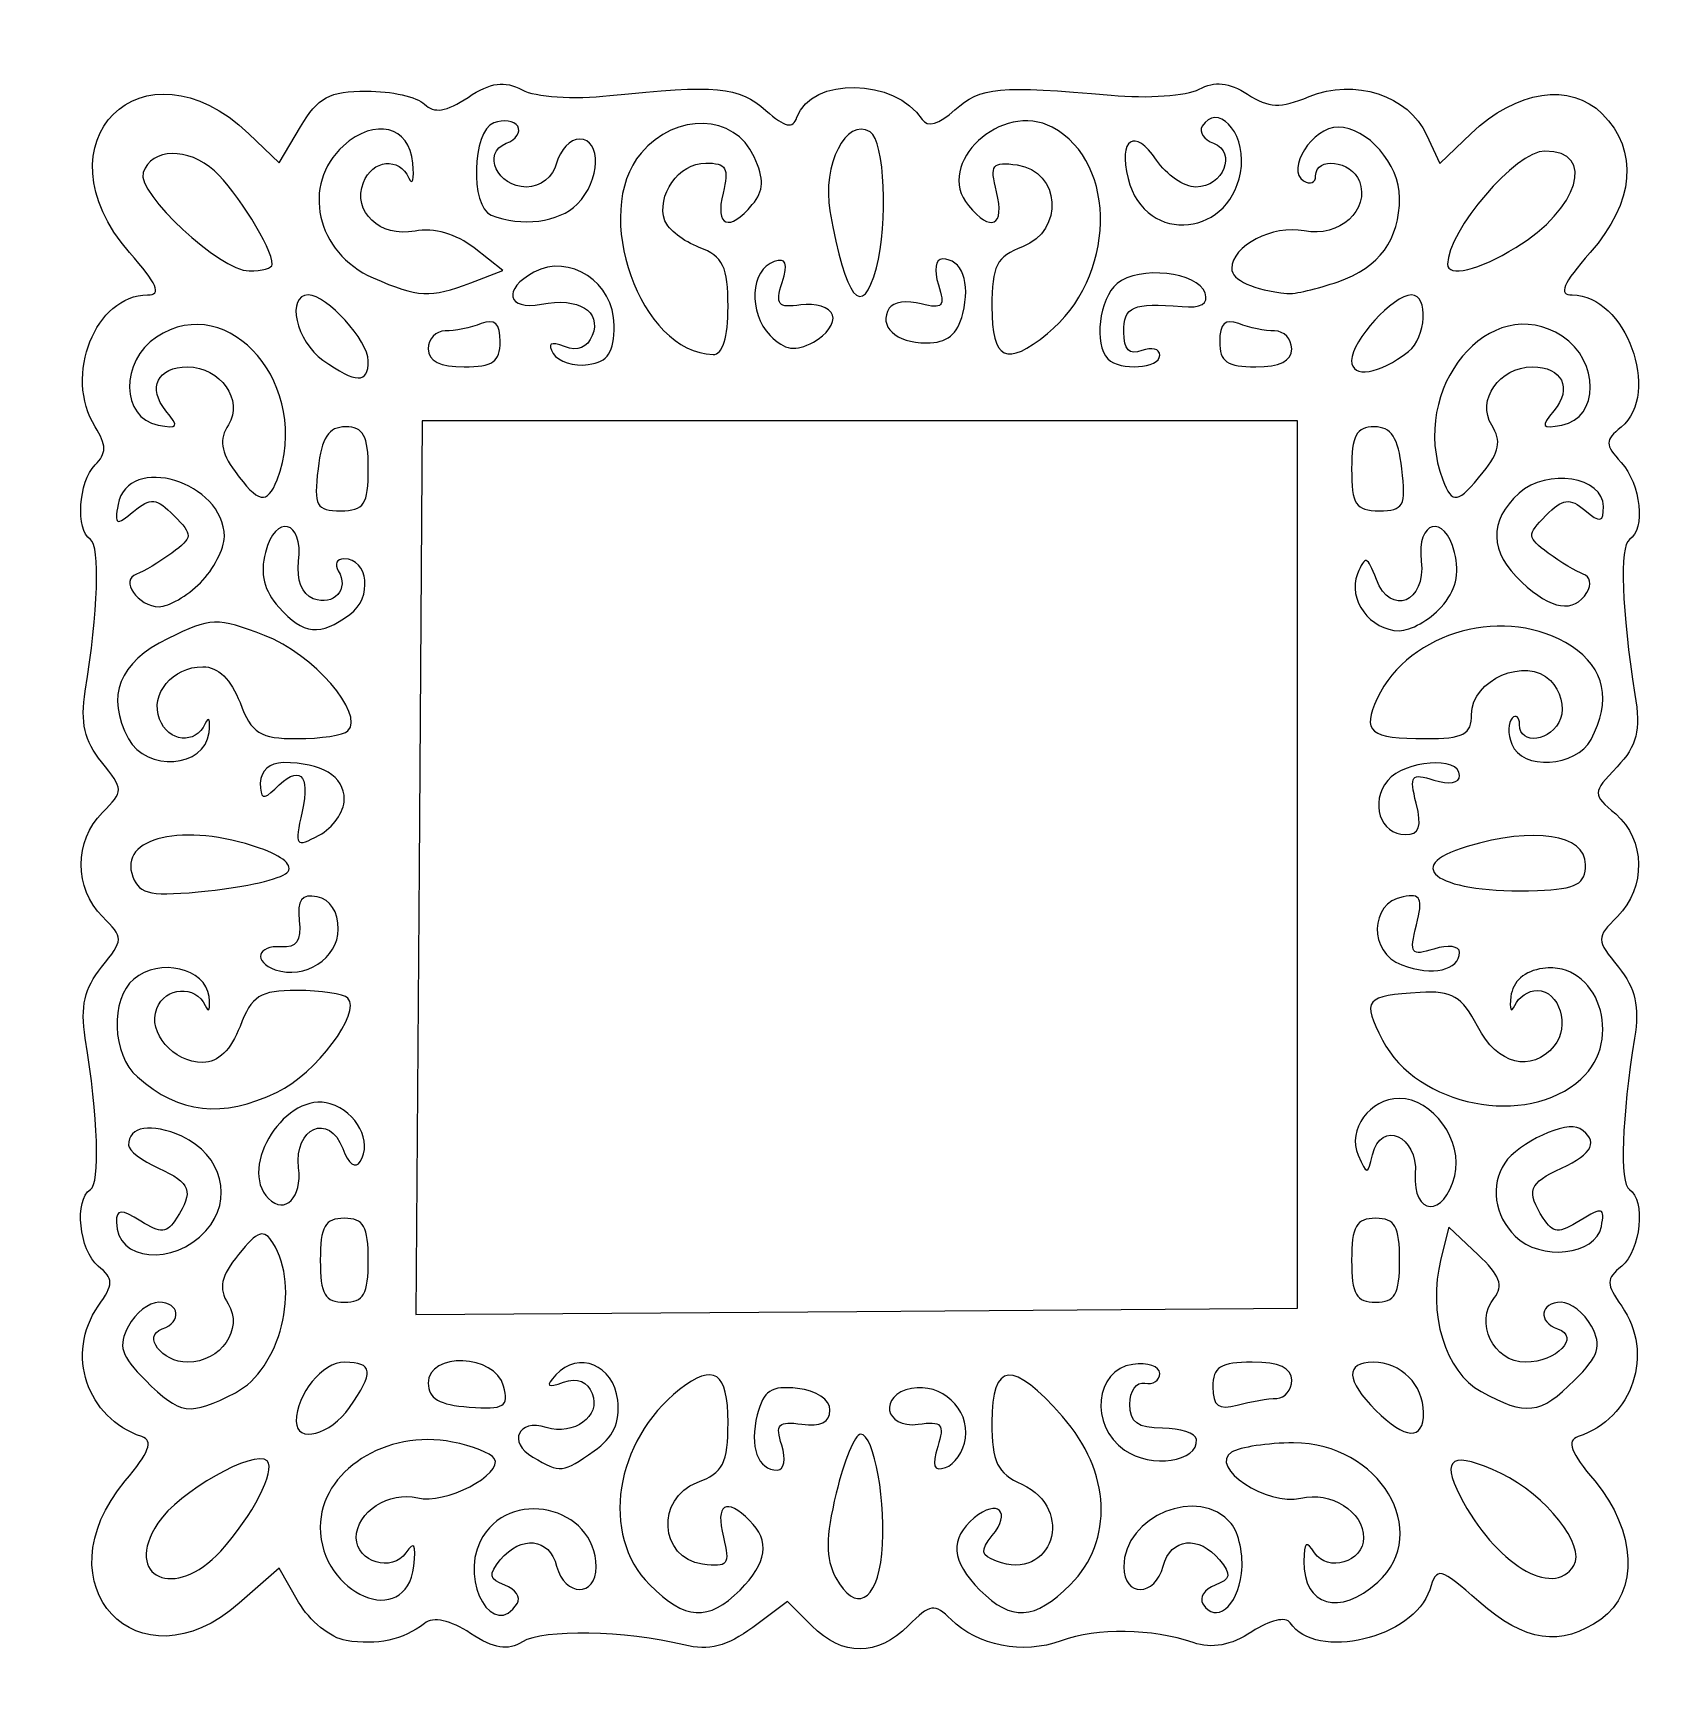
# Model space of a CAD drawing. Extents: x 3 to 159, y 5 to 166.
# Drawn here: x 2.84 to 50.75, y 53.46 to 102.26 of the extents above; entities that cross this region are included whole.
import ezdxf

# ---------------------------------------------------------------- set-up
doc = ezdxf.new("R2010")
doc.units = 0
doc.layers.get('0').update_dxf_attribs({"linetype": 'CONTINUOUS'})

msp = doc.modelspace()

# ---------------------------------------------------------------- linework, layer by layer
at = {"color": 7}
for points in [[(9.186948, 99.298128), (10.083615, 98.44573), (10.706196, 99.499679)], [(43.832481, 99.26656), (44.217929, 98.4206), (45.140478, 99.304456)], [(15.7152, 94.915487), (16.659667, 95.274572), (15.814387, 95.93947)], [(45.345466, 66.321477), (44.485856, 67.129038), (44.252713, 66.200123)], [(10.649877, 56.101528), (10.076802, 57.100052), (8.906683, 56.072672)], [(25.746697, 55.404131), (25.035071, 56.11576), (24.009911, 55.357826)]]:
    msp.add_lwpolyline(points, dxfattribs=at)
for points in [[(38.383578, 98.343768)], [(18.848412, 97.227435)], [(46.455957, 95.949955)], [(9.877777, 95.455864)], [(27.647093, 95.350153)], [(15.7152, 94.915487)], [(41.229807, 94.946285)], [(23.283334, 94.212354)], [(26.358784, 93.962924)], [(30.18899, 94.007183)], [(19.931944, 93.66404)], [(32.678849, 93.417721)], [(16.580554, 93.183035)], [(35.983333, 92.781443)], [(39.86389, 92.968903)], [(43.303473, 92.890472)], [(12.700001, 92.616123)], [(40.040277, 77.799457), (40.040277, 90.852236), (27.16389, 90.852236), (14.287501, 90.852236), (14.195007, 77.706913), (14.102514, 64.561588), (27.071397, 64.654136), (40.040277, 64.74668)], [(12.700001, 89.441123)], [(43.105843, 89.441123)], [(45.496972, 89.338343)], [(10.016424, 89.117199)], [(7.761111, 86.089736)], [(48.548584, 85.80433)], [(12.160727, 85.156776)], [(44.260746, 85.369966)], [(8.016457, 81.680013)], [(48.670906, 81.480432)], [(11.994444, 79.714402)], [(43.526739, 79.602367)], [(48.506944, 77.799457)], [(10.307535, 77.558937)], [(11.818054, 75.894761)], [(44.802777, 75.215141)], [(48.374311, 71.489054)], [(10.01635, 71.102381)], [(10.6522, 68.877439)], [(44.661479, 68.641463)], [(7.924636, 67.025523)], [(48.974957, 67.149689)], [(12.700001, 66.15779)], [(43.03889, 66.15779)], [(48.183877, 62.627653)], [(8.792123, 62.263107)], [(16.682022, 62.456491)], [(39.422917, 62.096031)], [(12.150829, 61.826566)], [(43.744444, 61.677513)], [(19.344424, 60.547456)], [(24.862044, 60.717427)], [(30.267719, 60.924625)], [(37.061174, 60.883591)], [(8.361088, 57.60293)], [(14.038252, 57.161957)], [(27.808414, 57.518202)], [(48.163755, 57.177472)], [(33.353536, 56.616756)], [(38.390076, 56.945903)], [(42.393751, 56.687469)], [(23.636111, 56.456403)], [(17.086877, 56.066671)], [(12.049663, 54.970225)]]:
    msp.add_lwpolyline(points, close=True, dxfattribs=at)
for points in [[(5.680988, 95.8034), (2.842803, 99.035918), (6.074313, 102.257079), (9.186948, 99.298128)], [(10.706196, 99.499679), (11.221009, 100.371185), (11.557379, 100.553623), (12.649388, 100.553623)], [(12.649388, 100.553623), (13.375725, 100.553623), (14.14353, 100.380096), (14.35562, 100.168004)], [(15.637241, 100.369463), (16.315034, 100.813571), (16.701125, 100.866699), (17.222605, 100.587612)], [(17.222605, 100.587612), (17.609064, 100.380784), (18.743277, 100.307074), (19.803899, 100.41986)], [(19.803899, 100.41986), (22.919754, 100.751193), (23.609851, 100.686116), (24.397941, 99.986653)], [(25.312148, 99.78267), (25.731373, 100.983963), (28.200869, 100.942664), (28.994436, 99.721091)], [(29.95984, 100.000681), (30.704054, 100.674189), (31.262061, 100.726184), (34.558383, 100.429182)], [(34.558383, 100.429182), (35.617923, 100.333717), (36.779507, 100.413307), (37.139679, 100.606079)], [(37.139679, 100.606079), (37.606436, 100.855878), (38.015736, 100.813576), (38.56463, 100.458807)], [(40.373758, 100.391367), (41.712081, 100.945606), (43.303224, 100.428152), (43.832481, 99.26656)], [(45.140478, 99.304456), (46.471478, 100.579634), (48.064899, 100.819281), (48.999362, 99.884817)], [(14.35562, 100.168004), (14.634597, 99.889027), (14.989033, 99.944743), (15.637241, 100.369463)], [(32.823346, 99.487254), (31.336713, 100.282878), (29.33228, 98.415128), (30.352939, 97.185305)], [(38.383578, 98.343768), (38.487723, 99.375124), (37.662837, 100.214964), (37.231381, 99.516848)], [(38.56463, 100.458807), (39.190877, 100.054042), (39.528803, 100.041443), (40.373758, 100.391367)], [(14.013659, 98.433353), (13.915438, 99.526275), (12.894218, 99.780405), (11.968197, 98.942372)], [(16.392869, 99.61853), (15.753805, 99.373296), (15.691012, 97.158881), (16.315971, 96.906707)], [(17.096399, 99.516848), (16.994286, 99.682072), (16.677696, 99.727827), (16.392869, 99.61853)], [(24.048318, 98.623792), (23.475929, 99.880047), (21.752127, 99.935498), (20.725694, 98.730673)], [(24.397941, 99.986653), (24.96814, 99.480579), (25.18949, 99.431192), (25.312148, 99.78267)], [(27.463149, 99.351978), (26.760585, 99.786183), (26.045557, 98.379127), (26.281071, 97.025846)], [(28.994436, 99.721091), (29.152667, 99.477518), (29.489561, 99.575086), (29.95984, 100.000681)], [(48.999362, 99.884817), (50.080884, 98.803296), (49.949949, 97.287617), (48.646789, 95.8034)], [(16.760865, 99.016444), (17.047523, 99.126445), (17.198513, 99.351626), (17.096399, 99.516848)], [(18.914756, 99.142513), (18.646344, 99.142513), (18.343706, 98.825013), (18.242228, 98.436957)], [(18.848412, 97.227435), (19.533236, 97.912256), (19.575855, 99.142513), (18.914756, 99.142513)], [(27.647093, 95.350153), (28.004111, 96.682362), (27.893632, 99.085924), (27.463149, 99.351978)], [(32.678849, 93.417721), (34.694037, 95.050083), (34.774809, 98.442862), (32.823346, 99.487254)], [(35.888536, 98.525153), (35.249107, 99.476269), (34.756487, 99.156398), (35.051354, 97.98155)], [(37.231381, 99.516848), (37.129265, 99.351626), (37.280257, 99.126445), (37.56691, 99.016444)], [(41.232738, 99.49529), (40.478136, 99.49529), (39.675202, 98.242435), (40.215714, 97.90838)], [(43.03889, 97.41585), (43.03889, 98.395533), (42.083665, 99.49529), (41.232738, 99.49529)], [(8.176253, 98.204128), (7.398613, 98.907883), (6.322272, 98.884224), (6.08048, 98.158062)], [(11.968197, 98.942372), (10.712657, 97.806121), (11.166079, 95.789279), (12.840992, 95.060148)], [(12.555268, 97.863075), (12.815965, 98.542446), (13.617131, 98.621863), (13.896065, 97.995986)], [(17.356882, 97.731403), (16.499012, 97.731403), (16.032613, 98.736989), (16.760865, 99.016444)], [(20.725694, 98.730673), (19.231634, 96.976943), (20.703469, 92.855272), (22.842361, 92.803242)], [(23.997558, 97.212682), (24.339995, 97.625294), (24.351941, 97.957412), (24.048318, 98.623792)], [(37.56691, 99.016444), (38.260097, 98.750443), (37.847767, 97.731403), (37.04695, 97.731403)], [(40.569444, 98.06336), (40.569444, 98.6375), (41.623329, 98.506254), (41.854705, 97.9033)], [(47.312898, 98.789736), (46.464276, 98.789736), (44.45, 96.448084), (44.45, 95.461537)], [(46.455957, 95.949955), (48.316301, 97.084287), (48.830939, 98.789736), (47.312898, 98.789736)], [(6.08048, 98.158062), (5.877547, 97.548599), (8.338487, 95.261957), (9.197341, 95.261957)], [(9.877777, 95.455864), (9.877777, 95.920938), (8.831112, 97.611488), (8.176253, 98.204128)], [(13.896065, 97.995986), (14.004158, 97.75345), (14.057075, 97.950266), (14.013659, 98.433353)], [(18.242228, 98.436957), (18.135828, 98.030086), (17.761033, 97.731403), (17.356882, 97.731403)], [(21.427724, 96.738466), (21.161394, 97.483806), (21.835203, 98.436957), (22.628435, 98.436957)], [(22.628435, 98.436957), (23.232423, 98.436957), (23.321265, 98.283334), (23.138467, 97.555013)], [(31.181643, 97.585567), (30.978642, 98.394388), (31.048018, 98.484571), (31.792283, 98.379317)], [(31.792283, 98.379317), (33.06458, 98.199382), (33.179652, 96.444004), (31.949805, 95.976416)], [(35.051354, 97.98155), (35.556171, 95.970198), (38.172612, 96.254607), (38.383578, 98.343768)], [(37.04695, 97.731403), (36.70332, 97.731403), (36.182035, 98.08859), (35.888536, 98.525153)], [(14.077681, 96.433963), (13.044094, 96.23638), (12.225809, 97.004518), (12.555268, 97.863075)], [(40.215714, 97.90838), (40.410265, 97.78814), (40.569444, 97.857879), (40.569444, 98.06336)], [(41.854705, 97.9033), (42.178076, 97.060613), (41.264806, 96.234247), (40.236426, 96.439011)], [(16.315971, 96.906707), (17.205815, 96.547646), (18.308246, 96.687267), (18.848412, 97.227435)], [(23.138467, 97.555013), (22.89024, 96.56599), (23.319045, 96.395122), (23.997558, 97.212682)], [(30.352939, 97.185305), (31.018636, 96.383192), (31.433167, 96.58341), (31.181643, 97.585567)], [(41.229807, 94.946285), (42.445154, 95.369959), (43.03889, 96.180463), (43.03889, 97.41585)], [(22.438387, 95.953448), (21.973665, 96.130134), (21.518867, 96.48339), (21.427724, 96.738466)], [(26.281071, 97.025846), (26.735365, 94.415435), (27.233004, 93.804981), (27.647093, 95.350153)], [(40.236426, 96.439011), (39.307032, 96.624069), (38.1, 96.001528), (38.1, 95.337127)], [(15.814387, 95.93947), (15.289393, 96.352431), (14.631337, 96.539799), (14.077681, 96.433963)], [(6.210155, 94.556403), (6.629451, 94.556403), (6.492495, 94.879147), (5.680988, 95.8034)], [(19.931944, 93.66404), (19.931944, 94.921742), (18.623188, 95.788739), (17.573036, 95.226714)], [(23.283334, 94.212354), (23.283334, 95.385673), (23.136625, 95.687975), (22.438387, 95.953448)], [(24.875292, 94.923226), (25.0551, 95.489757), (24.99269, 95.655831), (24.643271, 95.540645)], [(31.949805, 95.976416), (31.184826, 95.68557), (31.044444, 95.412044), (31.044444, 94.212354)], [(44.45, 95.461537), (44.45, 95.060066), (45.359825, 95.281594), (46.455957, 95.949955)], [(48.646789, 95.8034), (47.835283, 94.879147), (47.698324, 94.556403), (48.117622, 94.556403)], [(9.197341, 95.261957), (9.57158, 95.261957), (9.877777, 95.349216), (9.877777, 95.455864)], [(17.573036, 95.226714), (16.639035, 94.726853), (16.786747, 94.09335), (17.792473, 94.285607)], [(24.643271, 95.540645), (23.937175, 95.307888), (23.866592, 94.023537), (24.52378, 93.366352)], [(29.58874, 95.614736), (29.385461, 95.614736), (29.336005, 95.29023), (29.473337, 94.85753)], [(30.18899, 94.007183), (30.420882, 94.931111), (30.165627, 95.614736), (29.58874, 95.614736)], [(37.318588, 94.614169), (37.113528, 95.238046), (35.369725, 95.424659), (34.727277, 94.891474)], [(38.1, 95.337127), (38.1, 94.992724), (38.740247, 94.700892), (39.723052, 94.597323)], [(10.016424, 89.117199), (11.063836, 91.846712), (8.626597, 94.730229), (6.467732, 93.315687)], [(12.840992, 95.060148), (14.181749, 94.47648), (14.516249, 94.459645), (15.7152, 94.915487)], [(25.422842, 94.264125), (24.748795, 94.16569), (24.666353, 94.264919), (24.875292, 94.923226)], [(29.473337, 94.85753), (29.677212, 94.21518), (29.600607, 94.129894), (28.968295, 94.295243)], [(34.727277, 94.891474), (34.204831, 94.457882), (34.0369, 93.092648), (34.454629, 92.674922)], [(39.723052, 94.597323), (39.936632, 94.574807), (40.614671, 94.731848), (41.229807, 94.946285)], [(47.820583, 93.341526), (45.711832, 94.723233), (43.282343, 91.798693), (44.311329, 89.117199)], [(4.665473, 90.679865), (3.72967, 92.178322), (4.677273, 94.556403), (6.210155, 94.556403)], [(10.936111, 94.556403), (10.273832, 94.556403), (10.581476, 93.186602), (11.367384, 92.636126)], [(12.700001, 92.616123), (12.700001, 93.211288), (11.47717, 94.556403), (10.936111, 94.556403)], [(17.792473, 94.285607), (18.89033, 94.495477), (19.566044, 94.079597), (19.29115, 93.36323)], [(22.842361, 92.803242), (23.123872, 92.796389), (23.283334, 93.305945), (23.283334, 94.212354)], [(26.358784, 93.962924), (26.280452, 94.192325), (25.859278, 94.327866), (25.422842, 94.264125)], [(28.968295, 94.295243), (28.558342, 94.40245), (28.134022, 94.346318), (28.025365, 94.170505)], [(31.044444, 94.212354), (31.044444, 92.641703), (31.467137, 92.436193), (32.678849, 93.417721)], [(34.925, 93.460324), (34.925, 94.220916), (35.182479, 94.333788), (36.640233, 94.212246)], [(36.640233, 94.212246), (37.197146, 94.165809), (37.422137, 94.299117), (37.318588, 94.614169)], [(43.391667, 94.556403), (42.855465, 94.556403), (41.627777, 93.213653), (41.627777, 92.627193)], [(43.303473, 92.890472), (43.828602, 93.296801), (43.895285, 94.556403), (43.391667, 94.556403)], [(48.117622, 94.556403), (49.681508, 94.556403), (50.752817, 91.661417), (49.556376, 90.668459)], [(16.022535, 93.712202), (15.715626, 93.594425), (15.239376, 93.498069), (14.964202, 93.498069)], [(16.580554, 93.183035), (16.580554, 93.715888), (16.422569, 93.865708), (16.022535, 93.712202)], [(25.798714, 93.169875), (26.185085, 93.376652), (26.437117, 93.733527), (26.358784, 93.962924)], [(28.025365, 94.170505), (27.6943, 93.634833), (28.216162, 93.14529), (29.118266, 93.14529)], [(29.118266, 93.14529), (29.730115, 93.14529), (30.034079, 93.389971), (30.18899, 94.007183)], [(38.305243, 93.712202), (37.905211, 93.865708), (37.747223, 93.71588), (37.747223, 93.183035)], [(39.363576, 93.498069), (39.088401, 93.498069), (38.612151, 93.594425), (38.305243, 93.712202)], [(6.467732, 93.315687), (5.395704, 92.613266), (5.426475, 90.933183), (6.515159, 90.726368)], [(14.964202, 93.498069), (14.68903, 93.498069), (14.463888, 93.259944), (14.463888, 92.968903)], [(19.29115, 93.36323), (19.155022, 93.00849), (18.857445, 92.888546), (18.476315, 93.0348)], [(19.171481, 92.507755), (19.755253, 92.590945), (19.931944, 92.859603), (19.931944, 93.66404)], [(24.52378, 93.366352), (24.966155, 92.923979), (25.255834, 92.879336), (25.798714, 93.169875)], [(35.454167, 92.920087), (35.086978, 92.779186), (34.925, 92.944535), (34.925, 93.460324)], [(39.86389, 92.968903), (39.86389, 93.259944), (39.638745, 93.498069), (39.363576, 93.498069)], [(47.812619, 90.726368), (48.924157, 90.937527), (48.929279, 92.615097), (47.820583, 93.341526)], [(14.463888, 92.968903), (14.463888, 92.616123), (14.816667, 92.439736), (15.522221, 92.439736)], [(15.522221, 92.439736), (16.363284, 92.439736), (16.580554, 92.592332), (16.580554, 93.183035)], [(18.476315, 93.0348), (18.057059, 93.195685), (17.956642, 93.134587), (18.143472, 92.832288)], [(18.143472, 92.832288), (18.290623, 92.594192), (18.753228, 92.448152), (19.171481, 92.507755)], [(34.454629, 92.674922), (34.81523, 92.314318), (35.983333, 92.395715), (35.983333, 92.781443)], [(35.983333, 92.781443), (35.983333, 92.969379), (35.745208, 93.03177), (35.454167, 92.920087)], [(37.747223, 93.183035), (37.747223, 92.592332), (37.964494, 92.439736), (38.805556, 92.439736)], [(38.805556, 92.439736), (39.51111, 92.439736), (39.86389, 92.616123), (39.86389, 92.968903)], [(41.627777, 92.627193), (41.627777, 92.091103), (42.434116, 92.217788), (43.303473, 92.890472)], [(6.749371, 91.148871), (6.195905, 91.815756), (6.503618, 92.439736), (7.385958, 92.439736)], [(7.385958, 92.439736), (8.348356, 92.439736), (9.039498, 91.456346), (8.58429, 90.734692)], [(11.367384, 92.636126), (12.350788, 91.947325), (12.700001, 91.942081), (12.700001, 92.616123)], [(45.75116, 90.720807), (45.290221, 91.458889), (45.969629, 92.439736), (46.941822, 92.439736)], [(46.941822, 92.439736), (47.82416, 92.439736), (48.13187, 91.815756), (47.578404, 91.148871)], [(6.515159, 90.726368), (7.110196, 90.613331), (7.14369, 90.673748), (6.749371, 91.148871)], [(47.578404, 91.148871), (47.184088, 90.673748), (47.217581, 90.613331), (47.812619, 90.726368)], [(4.665473, 89.555762), (5.00647, 89.896762), (5.00647, 90.133839), (4.665473, 90.679865)], [(8.58429, 90.734692), (8.3092, 90.298582), (8.359942, 89.945321), (8.781138, 89.364241)], [(12.033042, 90.675846), (11.533442, 90.675846), (11.329909, 90.366017), (11.221935, 89.441123)], [(12.700001, 89.441123), (12.700001, 90.416843), (12.560094, 90.675846), (12.033042, 90.675846)], [(42.294736, 90.675846), (41.767683, 90.675846), (41.627777, 90.416843), (41.627777, 89.441123)], [(43.105843, 89.441123), (42.997869, 90.366017), (42.794335, 90.675846), (42.294736, 90.675846)], [(45.496999, 89.338343), (45.978035, 89.932396), (46.038418, 90.260839), (45.75116, 90.720807)], [(49.556376, 90.668459), (49.074141, 90.26824), (49.074141, 90.160213), (49.556376, 89.627348)], [(8.466667, 87.44617), (8.466667, 89.057922), (5.63349, 89.917564), (5.342777, 88.394019)], [(4.526286, 87.361432), (4.084239, 87.634633), (4.174983, 89.065275), (4.665473, 89.555762)], [(8.781138, 89.364241), (9.460069, 88.427586), (9.731002, 88.373402), (10.016424, 89.117199)], [(11.221935, 89.441123), (11.094112, 88.346232), (11.169643, 88.206403), (11.888894, 88.206403)], [(11.888894, 88.206403), (12.580687, 88.206403), (12.700001, 88.388029), (12.700001, 89.441123)], [(41.627777, 89.441123), (41.627777, 88.388029), (41.747091, 88.206403), (42.438884, 88.206403)], [(42.438884, 88.206403), (43.158135, 88.206403), (43.233665, 88.346232), (43.105843, 89.441123)], [(44.311329, 89.117199), (44.59329, 88.382419), (44.745976, 88.410899), (45.496972, 89.338343)], [(49.03611, 88.332874), (49.03611, 89.206575), (47.375188, 89.467272), (46.552453, 88.722703)], [(49.556376, 89.627348), (50.13547, 88.987458), (50.279414, 87.656802), (49.801494, 87.361432)], [(5.342777, 88.394019), (5.22618, 87.782979), (5.280769, 87.758188), (5.79785, 88.187326)], [(5.79785, 88.187326), (6.303153, 88.606691), (6.469359, 88.589755), (6.985067, 88.066343)], [(46.552453, 88.722703), (45.648719, 87.904836), (45.676778, 86.994508), (46.633186, 86.103479)], [(47.342711, 88.066343), (47.838913, 88.569956), (48.036715, 88.596658), (48.489238, 88.221095)], [(48.489238, 88.221095), (48.944543, 87.843225), (49.03611, 87.861942), (49.03611, 88.332874)], [(6.985067, 88.066343), (7.549624, 87.493345), (7.545661, 87.428761), (6.917333, 86.962843)], [(10.6522, 86.721476), (10.796734, 87.923481), (9.964421, 88.145279), (9.672588, 86.982525)], [(44.65519, 86.982525), (44.363357, 88.145279), (43.531041, 87.923481), (43.675578, 86.721476)], [(47.410444, 86.962843), (46.782114, 87.428761), (46.778153, 87.493345), (47.342711, 88.066343)], [(4.376757, 82.902356), (4.754973, 85.226848), (4.820458, 87.179624), (4.526286, 87.361432)], [(7.761111, 86.089736), (8.149167, 86.47779), (8.466667, 87.088189), (8.466667, 87.44617)], [(49.801494, 87.361432), (49.504412, 87.177824), (49.572429, 85.251721), (49.962403, 82.804863)], [(6.917333, 86.962843), (6.550269, 86.690652), (6.0856, 86.413176), (5.884736, 86.346223)], [(9.672588, 86.982525), (9.512547, 86.344868), (9.633959, 85.848502), (10.067031, 85.369966)], [(42.355124, 86.183803), (42.083141, 86.888936), (42.024842, 86.90637), (41.800031, 86.349827)], [(44.260746, 85.369966), (44.693819, 85.848502), (44.815231, 86.344868), (44.65519, 86.982525)], [(48.443041, 86.346223), (48.242178, 86.413176), (47.777508, 86.690652), (47.410444, 86.962843)], [(11.081872, 85.621138), (10.750273, 85.748384), (10.585826, 86.169508), (10.6522, 86.721476)], [(11.818054, 86.442513), (12.149998, 85.905417), (11.687062, 85.388902), (11.081872, 85.621138)], [(11.984697, 86.79529), (11.773128, 86.79529), (11.69814, 86.63654), (11.818054, 86.442513)], [(12.160727, 85.156776), (12.834975, 85.6498), (12.711912, 86.79529), (11.984697, 86.79529)], [(43.675578, 86.721476), (43.820395, 85.517159), (42.776259, 85.092003), (42.355124, 86.183803)], [(5.884736, 86.346223), (5.378202, 86.177377), (5.924405, 85.38418), (6.547208, 85.38418)], [(6.547208, 85.38418), (6.826798, 85.38418), (7.373054, 85.70168), (7.761111, 86.089736)], [(41.800031, 86.349827), (41.498922, 85.604384), (42.178819, 84.678623), (43.027409, 84.678623)], [(46.633186, 86.103479), (47.50616, 85.290181), (48.167033, 85.186967), (48.548584, 85.80433)], [(48.548584, 85.80433), (48.6914, 86.035414), (48.643908, 86.279265), (48.443041, 86.346223)], [(48.093725, 84.221503), (46.212466, 85.454149), (43.306712, 84.672781), (42.381054, 82.685348)], [(9.647381, 84.541611), (8.248468, 85.075858), (8.075936, 85.070503), (6.812926, 84.453584)], [(10.067031, 85.369966), (10.804732, 84.554814), (11.272372, 84.507194), (12.160727, 85.156776)], [(43.027409, 84.678623), (43.361634, 84.678623), (43.916634, 84.989728), (44.260746, 85.369966)], [(6.812926, 84.453584), (5.355998, 83.741945), (4.969698, 82.7644), (5.646021, 81.500678)], [(12.102741, 81.729514), (12.609196, 82.235966), (11.070633, 83.998067), (9.647381, 84.541611)], [(45.155556, 82.216744), (45.155556, 83.237697), (46.761165, 83.929762), (47.474603, 83.216321)], [(48.670922, 81.480432), (49.28308, 82.624261), (49.083275, 83.57312), (48.093725, 84.221503)], [(6.558045, 82.077504), (6.275557, 82.81366), (6.943175, 83.62029), (7.834951, 83.62029)], [(7.834951, 83.62029), (8.280996, 83.62029), (8.670309, 83.243147), (8.927431, 82.561957)], [(47.474603, 83.216321), (47.771412, 82.919512), (47.904, 82.427405), (47.776609, 82.095422)], [(4.852459, 80.817199), (4.349774, 81.437991), (4.226449, 81.978566), (4.376757, 82.902356)], [(8.927431, 82.561957), (9.269789, 81.654944), (9.5092, 81.503623), (10.601879, 81.503623)], [(42.381054, 82.685348), (41.922877, 81.701614), (42.161153, 81.503623), (43.803242, 81.503623)], [(49.962403, 82.804863), (50.13302, 81.734324), (50.025882, 81.29973), (49.436753, 80.67263)], [(7.90188, 81.944596), (7.618736, 81.318941), (6.818773, 81.39806), (6.558045, 82.077504)], [(8.016457, 81.680013), (8.063201, 82.068069), (8.011642, 82.187132), (7.90188, 81.944596)], [(43.803242, 81.503623), (44.925152, 81.503623), (45.155556, 81.625125), (45.155556, 82.216744)], [(46.346695, 82.106799), (46.225714, 81.985818), (46.220729, 81.64186), (46.335609, 81.34245)], [(46.566667, 81.915198), (46.566667, 82.141563), (46.467681, 82.227785), (46.346695, 82.106799)], [(47.776609, 82.095422), (47.519889, 81.426428), (46.566667, 81.284442), (46.566667, 81.915198)], [(5.646021, 81.500678), (6.172373, 80.51718), (7.892056, 80.647281), (8.016457, 81.680013)], [(10.601879, 81.503623), (11.303114, 81.503623), (11.978503, 81.605273), (12.102741, 81.729514)], [(46.335609, 81.34245), (46.633828, 80.565294), (48.231666, 80.659706), (48.670906, 81.480432)], [(4.882206, 79.330272), (5.512182, 79.96025), (5.511316, 80.003549), (4.852459, 80.817199)], [(10.201702, 80.798069), (9.79999, 80.798069), (9.525001, 80.554359), (9.525001, 80.198346)], [(9.948334, 80.021957), (10.679192, 80.752815), (11.001169, 80.486263), (10.7529, 79.355892)], [(11.994444, 79.714402), (11.994444, 80.402168), (11.339489, 80.798069), (10.201702, 80.798069)], [(44.802777, 80.421517), (44.802777, 80.987405), (43.188496, 80.874238), (42.689841, 80.273393)], [(49.436753, 80.67263), (48.700227, 79.888633), (48.700036, 79.882235), (49.395626, 79.286653)], [(9.525001, 80.198346), (9.525001, 79.731896), (9.619073, 79.692698), (9.948334, 80.021957)], [(42.689841, 80.273393), (42.15606, 79.63023), (42.466628, 78.681403), (43.210927, 78.681403)], [(43.526739, 79.602367), (43.321034, 80.421964), (43.378533, 80.497005), (44.049185, 80.284148)], [(44.049185, 80.284148), (44.497501, 80.14186), (44.802777, 80.197508), (44.802777, 80.421517)], [(11.254037, 78.66275), (11.66126, 78.88069), (11.994444, 79.353934), (11.994444, 79.714402)], [(43.210927, 78.681403), (43.624373, 78.681403), (43.701462, 78.906209), (43.526739, 79.602367)], [(4.882206, 76.268641), (4.051425, 77.099422), (4.051425, 78.499491), (4.882206, 79.330272)], [(9.499085, 78.284795), (7.287636, 79.055709), (5.32664, 78.607314), (5.776995, 77.433712)], [(10.7529, 79.355892), (10.528287, 78.333245), (10.558995, 78.290775), (11.254037, 78.66275)], [(49.395626, 79.286653), (50.272016, 78.536266), (50.295479, 77.118546), (49.445574, 76.268641)], [(48.506944, 77.799457), (48.506944, 78.687784), (46.99127, 78.920295), (45.030345, 78.33279)], [(10.307535, 77.558937), (10.511354, 77.762759), (10.20336, 78.039283), (9.499085, 78.284795)], [(45.030345, 78.33279), (42.980655, 77.71869), (44.244559, 76.926728), (47.095833, 77.038557)], [(47.095833, 77.038557), (48.253311, 77.083954), (48.506944, 77.220718), (48.506944, 77.799457)], [(5.776995, 77.433712), (5.975806, 76.915619), (6.320314, 76.85215), (7.99532, 77.025026)], [(7.99532, 77.025026), (9.085951, 77.137591), (10.126446, 77.377848), (10.307535, 77.558937)], [(11.200255, 76.850438), (10.736901, 76.939674), (10.604612, 76.764496), (10.671088, 76.149713)], [(11.818054, 75.894761), (11.818054, 76.411368), (11.581705, 76.776977), (11.200255, 76.850438)], [(43.140969, 76.854256), (42.149787, 76.665299), (42.121741, 75.209445), (43.102263, 74.845018)], [(43.533904, 76.025092), (43.731627, 76.812894), (43.664714, 76.9541), (43.140969, 76.854256)], [(4.852459, 74.781714), (5.511314, 75.595366), (5.512182, 75.638665), (4.882206, 76.268641)], [(10.671088, 76.149713), (10.735276, 75.556086), (10.589454, 75.343528), (10.142361, 75.379011)], [(49.445574, 76.268641), (48.815596, 75.638665), (48.816464, 75.595366), (49.475313, 74.781714)], [(9.965971, 74.705334), (10.825684, 74.4045), (11.818054, 75.041808), (11.818054, 75.894761)], [(44.049185, 75.314765), (43.374244, 75.100548), (43.320465, 75.174684), (43.533904, 76.025092)], [(10.142361, 75.379011), (9.435167, 75.435137), (9.304671, 74.936739), (9.965971, 74.705334)], [(43.102263, 74.845018), (44.000814, 74.511053), (44.802777, 74.685604), (44.802777, 75.215141)], [(44.802777, 75.215141), (44.802777, 75.401485), (44.46366, 75.446316), (44.049185, 75.314765)], [(4.376757, 72.696559), (4.226449, 73.62035), (4.349774, 74.160925), (4.852459, 74.781714)], [(8.01587, 73.918903), (7.915096, 74.749747), (6.562051, 75.063226), (5.801416, 74.431954)], [(47.256062, 74.746154), (46.712092, 74.669052), (46.366126, 74.365922), (46.311907, 73.918903)], [(48.374311, 71.489054), (49.664268, 72.656451), (48.868354, 74.974688), (47.256062, 74.746154)], [(49.475313, 74.781714), (49.977995, 74.160925), (50.10132, 73.62035), (49.951013, 72.696559)], [(5.801416, 74.431954), (5.09968, 73.849563), (5.161217, 72.201614), (5.909027, 71.550168)], [(6.47585, 73.561633), (6.723571, 74.207182), (7.625157, 74.265782), (7.90188, 73.654319)], [(7.90188, 73.654319), (8.011642, 73.411784), (8.062937, 73.530846), (8.01587, 73.918903)], [(10.601879, 74.09529), (9.5092, 74.09529), (9.269789, 73.943969), (8.927431, 73.036957)], [(10.01635, 71.102381), (11.155001, 71.642706), (12.519631, 73.452511), (12.102741, 73.869399)], [(12.102741, 73.869399), (11.978503, 73.993642), (11.303114, 74.09529), (10.601879, 74.09529)], [(43.644746, 74.038508), (42.015937, 73.943456), (41.920657, 73.823303), (42.533845, 72.637528)], [(45.329499, 73.041685), (44.875442, 73.919734), (44.582236, 74.093216), (43.644746, 74.038508)], [(46.311907, 73.918903), (46.264841, 73.530846), (46.316141, 73.411784), (46.425898, 73.654319)], [(46.425898, 73.654319), (46.535657, 73.896852), (46.833375, 74.09529), (47.087486, 74.09529)], [(47.087486, 74.09529), (47.742324, 74.09529), (48.066082, 73.039261), (47.587892, 72.463075)], [(7.834951, 71.978623), (6.962381, 71.978623), (6.206319, 72.859246), (6.47585, 73.561633)], [(8.927431, 73.036957), (8.670309, 72.355768), (8.280996, 71.978623), (7.834951, 71.978623)], [(47.587892, 72.463075), (46.916171, 71.653702), (45.914551, 71.910318), (45.329499, 73.041685)], [(4.526286, 68.237484), (4.820458, 68.419289), (4.754973, 70.372068), (4.376757, 72.696559)], [(42.533845, 72.637528), (43.547551, 70.677241), (46.775812, 70.042431), (48.374311, 71.489054)], [(49.951013, 72.696559), (49.572796, 70.372068), (49.507312, 68.419289), (49.801486, 68.237484)], [(5.909027, 71.550168), (7.155675, 70.464159), (8.388229, 70.329782), (10.01635, 71.102381)], [(11.583795, 70.76227), (10.305217, 71.168075), (8.833157, 68.907504), (9.767533, 67.973125)], [(12.466659, 69.064254), (12.822712, 69.64036), (12.368957, 70.51307), (11.583795, 70.76227)], [(43.027409, 70.92029), (42.163876, 70.92029), (41.494924, 69.99492), (41.819293, 69.249086)], [(44.661479, 68.641449), (44.918376, 69.665006), (44.018261, 70.92029), (43.027409, 70.92029)], [(10.6522, 68.877439), (10.509936, 70.06055), (11.553238, 70.515239), (11.949888, 69.442991)], [(42.241287, 69.26475), (42.488855, 70.306234), (43.579246, 69.819046), (43.501641, 68.701618)], [(48.337848, 70.03384), (47.95271, 70.271868), (46.532374, 69.616365), (46.131096, 69.015396)], [(7.213968, 69.805957), (6.320555, 70.213024), (5.644444, 70.100605), (5.644444, 69.544986)], [(7.924636, 67.025523), (8.748419, 67.93579), (8.409657, 69.261167), (7.213968, 69.805957)], [(47.80139, 68.867811), (48.731943, 69.291801), (48.910505, 69.679918), (48.337848, 70.03384)], [(5.644444, 69.544986), (5.644444, 69.393554), (6.041319, 69.088828), (6.526388, 68.867811)], [(11.949888, 69.442991), (12.117904, 68.988808), (12.325845, 68.836408), (12.466659, 69.064254)], [(6.526388, 68.867811), (7.486989, 68.430135), (7.571897, 68.195791), (7.060917, 67.392513)], [(9.767533, 67.973125), (10.252195, 67.488464), (10.757149, 68.004629), (10.6522, 68.877439)], [(41.819293, 69.249086), (42.075502, 68.659984), (42.097727, 68.660809), (42.241287, 69.26475)], [(46.131096, 69.015396), (45.700974, 68.371228), (45.827527, 67.476494), (46.434629, 66.869392)], [(47.26686, 67.392513), (46.755883, 68.195791), (46.840788, 68.430135), (47.80139, 68.867811)], [(43.501641, 68.701618), (43.415402, 67.459844), (44.35271, 67.411232), (44.661479, 68.641463)], [(4.756016, 65.986782), (4.195263, 66.452165), (4.04349, 67.9391), (4.526286, 68.237484)], [(49.801486, 68.237484), (50.284282, 67.9391), (50.132509, 66.452165), (49.571754, 65.986782)], [(6.007987, 67.307307), (5.423398, 67.669624), (5.291667, 67.664219), (5.291667, 67.277909)], [(7.060917, 67.392513), (6.782589, 66.954969), (6.600278, 66.940216), (6.007987, 67.307307)], [(11.994444, 67.392513), (11.42328, 67.392513), (11.288888, 67.157327), (11.288888, 66.15779)], [(12.700001, 66.15779), (12.700001, 67.157327), (12.565608, 67.392513), (11.994444, 67.392513)], [(42.333333, 67.392513), (41.762169, 67.392513), (41.627777, 67.157327), (41.627777, 66.15779)], [(43.03889, 66.15779), (43.03889, 67.157327), (42.904497, 67.392513), (42.333333, 67.392513)], [(48.34985, 67.326079), (47.721046, 66.936242), (47.550448, 66.946703), (47.26686, 67.392513)], [(48.974957, 67.149689), (49.082344, 67.71563), (49.010763, 67.735826), (48.34985, 67.326079)], [(5.291667, 67.277909), (5.291667, 66.130408), (6.969054, 65.969616), (7.924636, 67.025523)], [(9.896888, 66.668116), (9.630299, 67.089494), (9.454267, 67.030544), (8.886937, 66.329925)], [(46.434629, 66.869392), (47.179114, 66.124907), (48.814757, 66.305385), (48.974957, 67.149689)], [(8.792123, 62.263107), (10.112783, 62.946045), (10.719981, 65.367117), (9.896888, 66.668116)], [(4.756016, 64.806759), (5.217743, 65.465965), (5.217743, 65.603583), (4.756016, 65.986782)], [(8.886937, 66.329925), (8.358648, 65.677516), (8.286928, 65.341974), (8.576617, 64.878106)], [(11.288888, 66.15779), (11.288888, 65.158255), (11.42328, 64.923069), (11.994444, 64.923069)], [(11.994444, 64.923069), (12.565608, 64.923069), (12.700001, 65.158255), (12.700001, 66.15779)], [(41.627777, 66.15779), (41.627777, 65.158255), (41.762169, 64.923069), (42.333333, 64.923069)], [(42.333333, 64.923069), (42.904497, 64.923069), (43.03889, 65.158255), (43.03889, 66.15779)], [(44.252713, 66.200123), (43.853013, 64.607583), (44.379994, 62.867514), (45.435523, 62.294566)], [(45.827558, 65.059028), (46.108337, 65.397346), (45.984798, 65.720854), (45.345466, 66.321477)], [(49.571754, 65.986782), (49.11003, 65.603583), (49.11003, 65.465965), (49.571754, 64.806759)], [(6.538802, 64.923069), (6.254586, 64.923069), (5.851557, 64.604506), (5.643182, 64.215153)], [(6.640317, 64.137897), (7.231396, 64.334924), (7.155355, 64.923069), (6.538802, 64.923069)], [(46.746009, 63.15918), (45.792168, 63.15918), (45.224816, 64.332768), (45.827558, 65.059028)], [(47.788978, 64.923069), (47.172425, 64.923069), (47.096381, 64.334924), (47.68746, 64.137897)], [(48.684595, 64.215153), (48.47622, 64.604506), (48.073194, 64.923069), (47.788978, 64.923069)], [(6.03557, 60.970935), (4.420556, 61.509272), (3.783667, 63.418532), (4.756016, 64.806759)], [(8.576617, 64.878106), (9.037556, 64.140024), (8.358148, 63.15918), (7.385958, 63.15918)], [(49.571754, 64.806759), (50.544106, 63.418532), (49.907214, 61.509272), (48.292202, 60.970935)], [(5.643182, 64.215153), (5.332675, 63.634972), (5.423022, 63.348529), (6.143901, 62.627653)], [(7.385958, 63.15918), (6.630295, 63.15918), (6.037694, 63.937023), (6.640317, 64.137897)], [(47.68746, 64.137897), (48.370757, 63.910131), (47.6484, 63.15918), (46.746009, 63.15918)], [(48.183877, 62.627653), (48.904755, 63.348529), (48.9951, 63.634972), (48.684595, 64.215153)], [(16.682022, 62.456491), (16.43697, 63.393569), (14.463533, 63.469507), (14.464597, 62.541819)], [(20.04028, 62.043747), (19.920117, 63.078619), (18.878921, 63.503794), (18.218778, 62.787564)], [(12.006856, 63.15918), (11.347204, 63.15918), (10.583334, 62.225113), (10.583334, 61.418483)], [(12.150829, 61.826566), (12.875673, 62.861425), (12.843505, 63.15918), (12.006856, 63.15918)], [(23.283334, 61.386559), (23.283334, 62.870866), (22.868533, 63.152081), (21.856034, 62.354211)], [(33.124566, 61.559403), (31.652072, 63.236483), (31.044444, 63.186334), (31.044444, 61.387728)], [(35.189583, 63.095521), (34.066184, 62.935974), (33.907963, 61.300691), (34.945606, 60.573896)], [(35.983333, 62.830938), (35.983333, 63.038458), (35.626146, 63.157521), (35.189583, 63.095521)], [(38.704763, 63.15918), (37.769459, 63.15918), (37.545634, 63.018813), (37.545634, 62.43225)], [(39.86389, 62.630013), (39.86389, 62.993019), (39.49991, 63.15918), (38.704763, 63.15918)], [(42.262777, 63.15918), (41.430863, 63.15918), (41.457637, 62.623766), (42.333333, 61.748069)], [(43.744444, 61.677513), (43.744444, 62.490268), (43.075532, 63.15918), (42.262777, 63.15918)], [(6.143901, 62.627653), (7.165856, 61.605697), (7.446204, 61.567105), (8.792123, 62.263107)], [(14.464597, 62.541819), (14.465126, 62.091716), (14.790476, 61.90134), (15.66554, 61.839131)], [(18.218778, 62.787564), (17.906135, 62.448358), (17.957295, 62.399849), (18.445994, 62.572143)], [(18.445994, 62.572143), (18.848915, 62.714195), (19.154156, 62.592675), (19.29115, 62.235686)], [(25.32411, 62.387676), (24.552006, 62.4767), (24.323247, 62.326673), (24.14437, 61.613973)], [(30.267719, 60.924625), (30.394796, 61.780679), (29.552739, 62.557774), (28.680143, 62.389729)], [(35.10139, 61.924457), (35.10139, 62.312513), (35.299827, 62.590325), (35.54236, 62.541819)], [(35.54236, 62.541819), (35.784896, 62.493311), (35.983333, 62.623417), (35.983333, 62.830938)], [(39.422917, 62.096031), (39.665452, 62.098862), (39.86389, 62.338971), (39.86389, 62.630013)], [(45.435523, 62.294566), (46.767488, 61.571563), (47.177476, 61.621252), (48.183877, 62.627653)], [(15.66554, 61.839131), (16.708663, 61.764974), (16.841725, 61.845799), (16.682022, 62.456491)], [(19.29115, 62.235686), (19.547859, 61.566708), (18.754694, 60.985921), (17.93316, 61.241308)], [(19.344424, 60.547456), (19.905663, 60.940564), (20.115885, 61.392607), (20.04028, 62.043747)], [(21.856034, 62.354211), (19.940702, 60.844888), (19.515133, 58.075867), (20.974241, 56.616756)], [(26.281944, 61.748069), (26.281944, 62.061392), (25.89125, 62.322281), (25.32411, 62.387676)], [(28.680143, 62.389729), (27.699097, 62.200798), (27.881987, 61.195921), (28.872146, 61.33479)], [(37.545634, 62.43225), (37.545634, 61.873061), (37.711356, 61.749839), (38.26379, 61.898263)], [(38.26379, 61.898263), (38.658776, 62.004387), (39.180381, 62.093382), (39.422917, 62.096031)], [(10.583334, 61.418483), (10.583334, 60.756004), (11.583327, 61.01634), (12.150829, 61.826566)], [(17.93316, 61.241308), (17.101805, 61.499745), (16.791943, 60.806772), (17.543275, 60.369368)], [(24.14437, 61.613973), (23.907502, 60.67022), (24.157811, 59.98418), (24.739037, 59.98418)], [(25.455632, 61.33479), (26.006452, 61.257537), (26.281944, 61.395327), (26.281944, 61.748069)], [(33.353536, 56.616756), (34.643642, 57.906862), (34.549625, 59.936354), (33.124566, 61.559403)], [(36.06487, 61.218903), (35.336575, 61.218903), (35.10139, 61.391128), (35.10139, 61.924457)], [(42.333333, 61.748069), (43.20903, 60.872373), (43.744444, 60.845599), (43.744444, 61.677513)], [(15.176633, 60.811767), (13.229908, 61.201115), (11.288888, 59.952599), (11.288888, 58.311063)], [(22.377972, 59.622497), (23.142954, 59.913345), (23.283334, 60.186872), (23.283334, 61.386559)], [(24.862044, 60.717427), (24.666234, 61.334372), (24.760384, 61.432294), (25.455632, 61.33479)], [(27.183091, 61.042513), (27.017207, 61.042513), (26.694238, 60.261984), (26.465382, 59.308008)], [(27.808412, 57.518202), (27.951644, 58.988148), (27.587136, 61.042513), (27.183091, 61.042513)], [(28.872146, 61.33479), (29.580239, 61.434094), (29.663266, 61.339791), (29.452485, 60.675687)], [(31.044444, 61.387728), (31.044444, 60.21682), (31.198471, 59.898875), (31.92639, 59.567215)], [(37.061174, 60.883591), (37.043103, 61.068011), (36.594788, 61.218903), (36.06487, 61.218903)], [(5.550501, 59.665047), (6.258897, 60.506925), (6.387656, 60.853571), (6.03557, 60.970935)], [(9.725541, 60.25401), (9.359774, 60.619775), (7.112826, 59.341208), (6.513248, 58.426136)], [(16.408477, 60.329979), (16.31717, 60.477723), (15.762838, 60.69453), (15.176633, 60.811767)], [(17.543275, 60.369368), (18.368611, 59.888877), (18.41001, 59.89297), (19.344424, 60.547456)], [(24.739037, 59.98418), (24.938705, 59.98418), (24.992669, 60.30586), (24.862044, 60.717427)], [(29.452485, 60.675687), (29.272677, 60.109158), (29.335087, 59.943085), (29.684506, 60.058271)], [(29.684506, 60.058271), (29.947404, 60.14493), (30.209847, 60.534791), (30.267719, 60.924625)], [(34.945606, 60.573896), (35.72597, 60.027307), (37.124944, 60.232097), (37.061174, 60.883591)], [(38.096161, 60.510973), (37.397386, 60.079109), (39.151319, 58.914911), (40.133056, 59.158957)], [(39.922291, 60.785949), (39.162622, 60.785949), (38.340866, 60.662209), (38.096161, 60.510973)], [(42.393751, 56.687469), (44.022039, 58.16105), (42.439177, 60.785949), (39.922291, 60.785949)], [(46.024662, 59.884958), (44.59936, 60.564641), (44.229488, 60.360965), (44.818279, 59.220645)], [(48.292202, 60.970935), (47.940111, 60.853571), (48.068876, 60.506925), (48.777271, 59.665047)], [(8.361088, 57.60293), (9.293522, 58.626655), (9.993284, 59.986267), (9.725541, 60.25401)], [(14.154129, 59.165157), (14.941717, 58.959197), (16.69559, 59.865424), (16.408477, 60.329979)], [(8.906683, 56.072672), (5.934036, 53.462653), (2.986376, 56.617759), (5.550501, 59.665047)], [(22.535494, 57.219599), (21.263198, 57.399531), (21.148125, 59.154912), (22.377972, 59.622497)], [(31.92639, 59.567215), (33.52569, 58.838523), (32.81403, 56.678166), (31.181101, 57.304776)], [(38.082294, 58.418013), (37.149127, 59.542413), (34.925, 58.63985), (34.925, 57.136758)], [(48.163755, 57.177472), (48.525734, 57.763164), (47.347926, 59.25394), (46.024662, 59.884958)], [(48.777271, 59.665047), (50.00648, 58.204214), (50.087051, 56.385553), (48.957608, 55.594459)], [(12.347221, 57.989634), (12.347221, 58.753674), (13.316437, 59.384218), (14.154129, 59.165157)], [(19.402777, 57.136768), (19.402777, 58.9354), (16.798129, 59.510874), (15.994201, 57.889865)], [(23.918334, 58.502513), (23.227025, 59.193819), (22.901596, 58.987671), (23.146134, 58.013349)], [(26.465382, 59.308008), (26.151388, 57.999127), (26.148613, 57.387897), (26.454084, 56.817128)], [(31.054985, 58.056603), (31.631834, 58.751663), (31.219801, 59.157769), (30.523802, 58.580144)], [(40.133056, 59.158957), (41.012896, 59.377673), (41.980556, 58.765223), (41.980556, 57.989634)], [(44.818279, 59.220645), (45.844809, 57.232547), (47.553025, 56.189293), (48.163755, 57.177472)], [(30.523802, 58.580144), (29.7947, 57.975042), (29.848056, 57.300013), (30.691667, 56.456403)], [(6.513248, 58.426136), (5.46236, 56.822279), (7.018584, 56.128986), (8.361088, 57.60293)], [(11.288888, 58.311063), (11.288888, 56.315679), (13.814973, 55.259893), (14.038252, 57.161957)], [(16.58402, 57.342519), (17.199267, 58.08385), (18.02465, 57.993973), (18.242228, 57.161957)], [(23.636111, 56.456403), (24.441431, 57.261723), (24.528423, 57.892423), (23.918334, 58.502513)], [(36.08555, 57.161946), (36.303127, 57.993963), (37.128511, 58.083839), (37.743757, 57.342508)], [(38.390076, 56.945914), (38.452602, 57.476258), (38.314101, 58.138703), (38.082294, 58.418013)], [(13.809271, 57.551524), (13.412529, 56.964027), (12.347221, 57.283249), (12.347221, 57.989634)], [(14.038252, 57.161957), (14.11413, 57.808331), (14.052963, 57.912386), (13.809271, 57.551524)], [(15.994201, 57.889865), (15.386672, 56.664868), (16.405718, 54.964528), (17.086877, 56.066671)], [(23.146134, 58.013349), (23.349138, 57.204528), (23.279759, 57.114342), (22.535494, 57.219599)], [(31.181101, 57.304776), (30.716104, 57.483214), (30.693072, 57.620522), (31.054985, 58.056603)], [(40.539244, 57.551524), (40.300611, 57.928391), (40.226202, 57.871484), (40.222067, 57.308948)], [(41.980556, 57.989634), (41.980556, 57.286157), (40.912785, 56.96159), (40.539244, 57.551524)], [(16.715188, 56.6), (16.256212, 56.776125), (16.231246, 56.917455), (16.58402, 57.342519)], [(18.242228, 57.161957), (18.478384, 56.258897), (19.402777, 56.238825), (19.402777, 57.136768)], [(26.454084, 56.817128), (27.016273, 55.766666), (27.670757, 56.105462), (27.808414, 57.518202)], [(34.925, 57.136758), (34.925, 56.238825), (35.849393, 56.258897), (36.08555, 57.161946)], [(37.743757, 57.342508), (38.096531, 56.917444), (38.071565, 56.776115), (37.612593, 56.599989)], [(40.222067, 57.308948), (40.212251, 55.976602), (41.272873, 55.673088), (42.393751, 56.687469)], [(45.371874, 56.115879), (44.20416, 57.14115), (44.142843, 57.155919), (43.92349, 56.46479)], [(20.974241, 56.616756), (22.024663, 55.566334), (22.705055, 55.525347), (23.636111, 56.456403)], [(30.691667, 56.456403), (31.622722, 55.525347), (32.303114, 55.566334), (33.353536, 56.616756)], [(37.25241, 56.048026), (37.623779, 55.447136), (38.273863, 55.960203), (38.390076, 56.945903)], [(17.086877, 56.066661), (17.194226, 56.240355), (17.026967, 56.480358), (16.715188, 56.6)], [(37.612593, 56.599989), (37.30081, 56.480348), (37.138729, 56.231965), (37.25241, 56.048026)], [(43.92349, 56.46479), (43.471171, 55.039667), (40.574055, 54.35323), (39.820064, 55.492528)], [(48.957608, 55.594459), (47.783295, 54.771941), (46.727716, 54.925439), (45.371874, 56.115879)], [(12.049671, 54.970233), (11.594974, 55.043255), (10.965067, 55.552337), (10.649877, 56.101528)], [(15.709602, 55.182027), (15.108918, 55.57561), (14.618738, 55.681912), (14.352077, 55.476426)], [(29.846982, 55.587588), (29.360519, 56.074051), (29.233069, 56.056144), (28.587592, 55.410666)], [(39.820064, 55.492528), (39.69272, 55.684947), (39.216507, 55.574083), (38.690812, 55.229636)], [(14.352077, 55.476426), (13.719676, 54.9891), (12.965108, 54.823207), (12.049663, 54.970225)], [(17.234258, 54.931032), (16.802021, 54.661096), (16.40485, 54.72648), (15.709602, 55.182027)], [(21.987511, 54.843381), (20.258236, 55.265603), (17.841355, 55.310172), (17.234258, 54.931032)], [(24.009911, 55.357826), (23.251351, 54.796997), (22.72541, 54.663213), (21.987511, 54.843381)], [(28.587592, 55.410666), (27.675597, 54.498671), (26.654514, 54.496327), (25.746697, 55.404131)], [(33.079756, 54.960634), (31.959955, 54.556038), (30.618343, 54.816224), (29.846982, 55.587588)], [(36.970737, 54.910501), (35.744594, 55.328521), (34.154666, 55.349008), (33.079756, 54.960634)], [(38.690812, 55.229636), (38.07237, 54.824416), (37.522489, 54.722398), (36.970737, 54.910501)]]:
    msp.add_open_spline(points, degree=3, dxfattribs=at)

doc.saveas('drawing.dxf')
